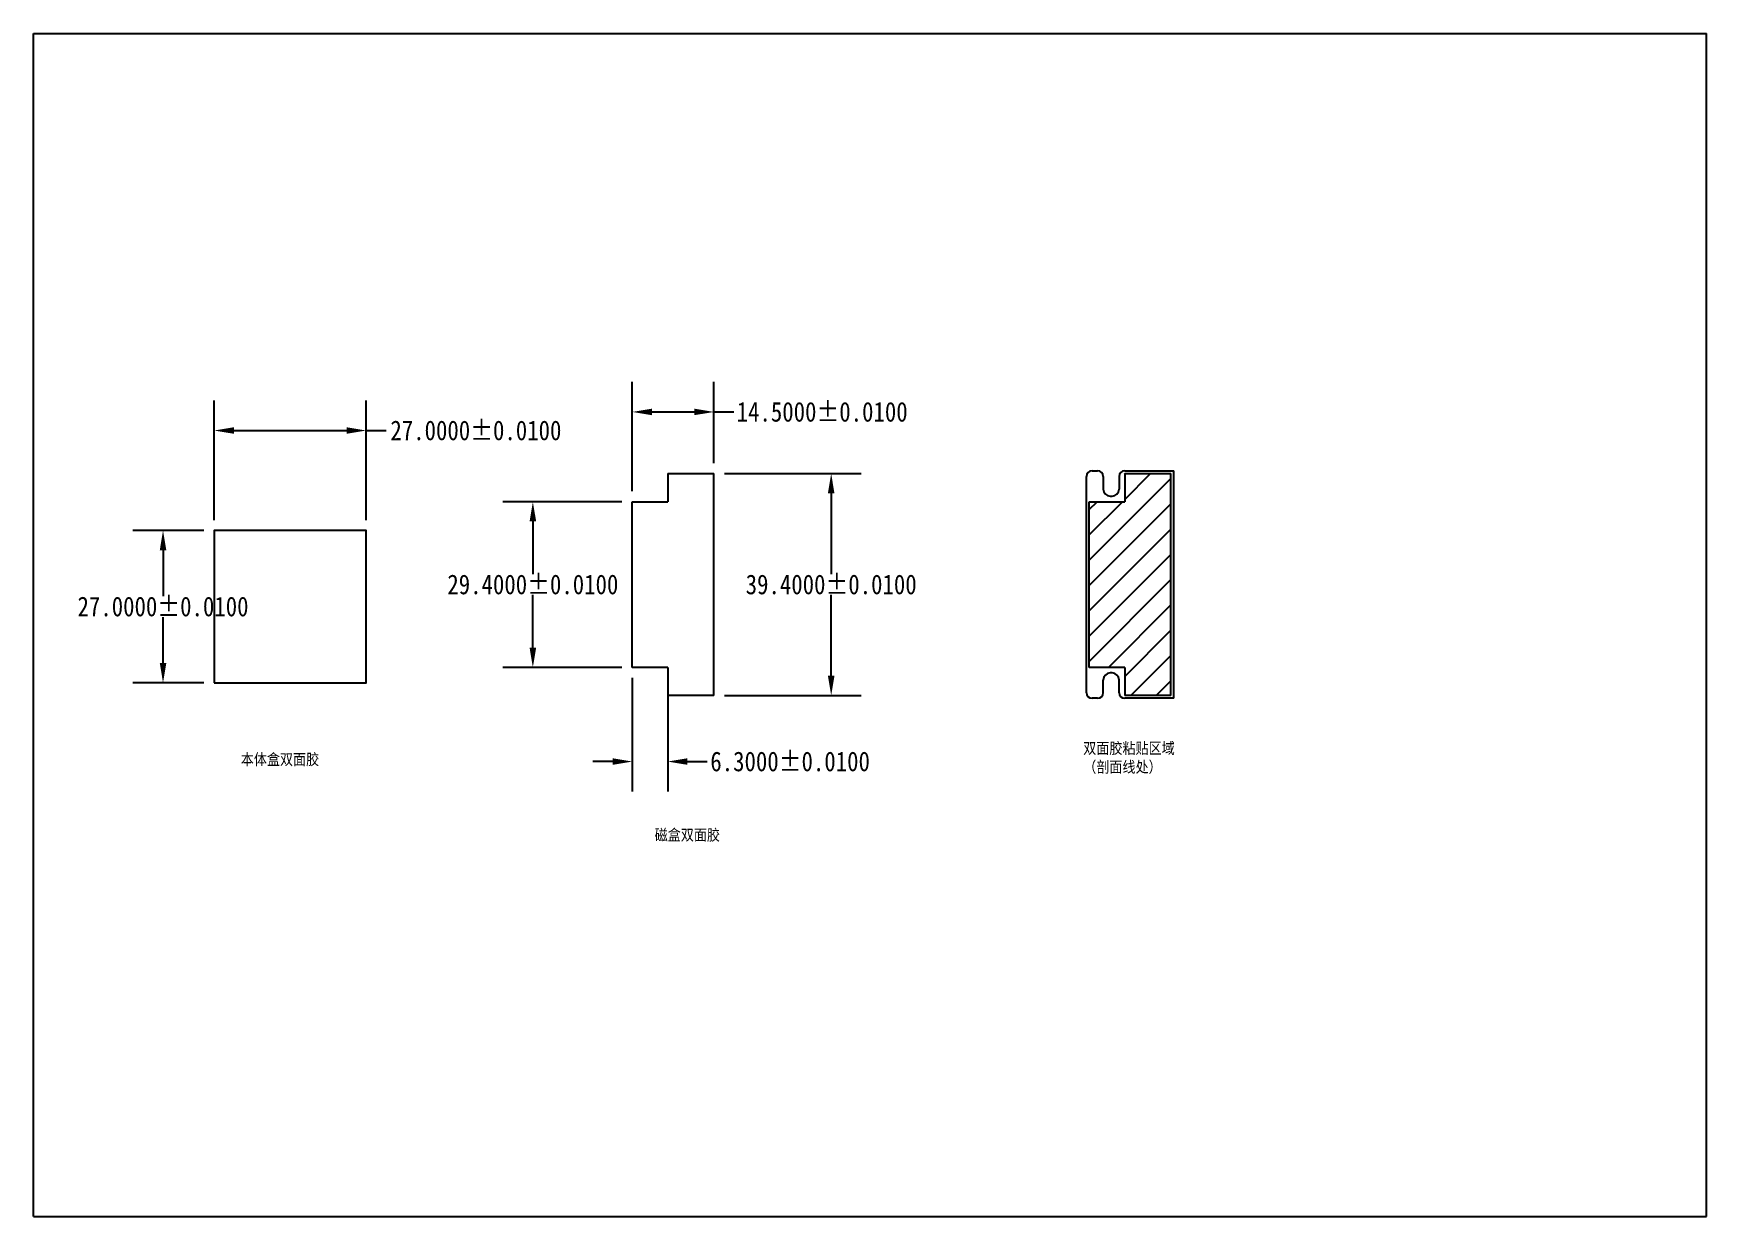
# Model space of a CAD drawing. Header units: millimetres. Extents: x 0 to 297, y 0 to 210.
import ezdxf

# ---------------------------------------------------------------- set-up
doc = ezdxf.new("R2010")
doc.units = ezdxf.units.MM
doc.header["$LTSCALE"] = 16.335
doc.header["$PDMODE"] = 3
doc.header["$PDSIZE"] = 8
doc.linetypes.add('HIDDEN', pattern=[0.2, 0.1, -0.1])
doc.layers.get('0').update_dxf_attribs({"linetype": 'CONTINUOUS'})
doc.layers.get('Defpoints').update_dxf_attribs({"linetype": 'CONTINUOUS'})
doc.layers.add('DEFAULT_2', color=8, linetype='HIDDEN')
doc.styles.get("Standard").update_dxf_attribs({"font": 'txt', "width": 0.85})
doc.dimstyles.get("Standard").update_dxf_attribs({"dimtxt": 3.5, "dimasz": 3.5, "dimexe": 0.18, "dimexo": 0.0625, "dimgap": 0.09, "dimtad": 1, "dimdsep": 46, "dimtxsty": 'Standard', "dimcen": 0.09, "dimadec": 0, "dimazin": 0, "dimtol": 1, "dimtp": 0.01, "dimtm": 0.01, "dimtfac": 1, "dimtofl": 0, "dimtmove": 0, "dimatfit": 3, "dimfxl": 0, "dimtolj": 1, "dimarcsym": 0})

# ---------------------------------------------------------------- blocks, each defined once
blk = doc.blocks.new('*D1')
at = {"color": 0, "lineweight": -2}
for p, q in [((106.3, 128.74), (106.3, 148.17)), ((120.8, 133.74), (120.8, 148.17)), ((109.8, 142.82), (117.3, 142.82)), ((120.8, 142.82), (124.3, 142.82))]:
    blk.add_line(p, q, dxfattribs=at)
at = {"color": 0}
for points in [[(109.8, 143.4), (109.8, 142.24), (106.3, 142.82)], [(117.3, 143.4), (117.3, 142.24), (120.8, 142.82)]]:
    blk.add_solid(points, dxfattribs=at)
at = {"layer": 'Defpoints', "color": 0}
for p in [(120.8, 142.82), (120.8, 131.88), (106.3, 126.88)]:
    blk.add_point(p, dxfattribs=at)
at = {"color": 0, "insert": (140.01, 142.82), "char_height": 3.5, "attachment_point": 5}
blk.add_mtext('\\A1;14.5000±0.0100', dxfattribs=at)
blk = doc.blocks.new('*D2')
at = {"color": 0, "lineweight": -2}
for p, q in [((104.45, 126.88), (83.31, 126.88)), ((88.65, 123.38), (88.65, 114.02)), ((88.65, 100.98), (88.65, 110.34)), ((104.45, 97.48), (83.31, 97.48))]:
    blk.add_line(p, q, dxfattribs=at)
at = {"color": 0}
for points in [[(88.07, 123.38), (89.24, 123.38), (88.65, 126.88)], [(88.07, 100.98), (89.24, 100.98), (88.65, 97.48)]]:
    blk.add_solid(points, dxfattribs=at)
at = {"layer": 'Defpoints', "color": 0}
for p in [(106.3, 126.88), (88.65, 97.48), (106.3, 97.48)]:
    blk.add_point(p, dxfattribs=at)
at = {"color": 0, "insert": (88.65, 112.18), "char_height": 3.5, "attachment_point": 5}
blk.add_mtext('\\A1;29.4000±0.0100', dxfattribs=at)
blk = doc.blocks.new('*D3')
at = {"color": 0, "lineweight": -2}
for p, q in [((122.66, 131.88), (146.95, 131.88)), ((141.61, 128.38), (141.61, 114.02)), ((141.61, 95.98), (141.61, 110.34)), ((122.66, 92.48), (146.95, 92.48))]:
    blk.add_line(p, q, dxfattribs=at)
at = {"color": 0}
for points in [[(141.03, 128.38), (142.19, 128.38), (141.61, 131.88)], [(141.03, 95.98), (142.19, 95.98), (141.61, 92.48)]]:
    blk.add_solid(points, dxfattribs=at)
at = {"layer": 'Defpoints', "color": 0}
for p in [(120.8, 131.88), (120.8, 92.48), (141.61, 92.48)]:
    blk.add_point(p, dxfattribs=at)
at = {"color": 0, "insert": (141.61, 112.18), "char_height": 3.5, "attachment_point": 5}
blk.add_mtext('\\A1;39.4000±0.0100', dxfattribs=at)
blk = doc.blocks.new('*D4')
at = {"color": 0, "lineweight": -2}
for p, q in [((106.3, 95.63), (106.3, 75.42)), ((112.6, 95.63), (112.6, 75.42)), ((102.8, 80.76), (99.3, 80.76)), ((116.1, 80.76), (119.6, 80.76))]:
    blk.add_line(p, q, dxfattribs=at)
at = {"color": 0}
for points in [[(102.8, 81.35), (102.8, 80.18), (106.3, 80.76)], [(116.1, 81.35), (116.1, 80.18), (112.6, 80.76)]]:
    blk.add_solid(points, dxfattribs=at)
at = {"layer": 'Defpoints', "color": 0}
for p in [(106.3, 97.48), (112.6, 97.48), (112.6, 80.76)]:
    blk.add_point(p, dxfattribs=at)
at = {"color": 0, "insert": (134.32, 80.76), "char_height": 3.5, "attachment_point": 5}
blk.add_mtext('\\A1;6.3000±0.0100', dxfattribs=at)
blk = doc.blocks.new('*D5')
at = {"color": 0, "lineweight": -2}
for p, q in [((32.09, 123.62), (32.09, 144.87)), ((59.09, 123.62), (59.09, 144.87)), ((35.59, 139.52), (55.59, 139.52)), ((59.09, 139.52), (62.59, 139.52))]:
    blk.add_line(p, q, dxfattribs=at)
at = {"color": 0}
for points in [[(35.59, 140.1), (35.59, 138.94), (32.09, 139.52)], [(55.59, 140.1), (55.59, 138.94), (59.09, 139.52)]]:
    blk.add_solid(points, dxfattribs=at)
at = {"layer": 'Defpoints', "color": 0}
for p in [(59.09, 139.52), (32.09, 121.76), (59.09, 121.76)]:
    blk.add_point(p, dxfattribs=at)
at = {"color": 0, "insert": (78.54, 139.52), "char_height": 3.5, "attachment_point": 5}
blk.add_mtext('\\A1;27.0000±0.0100', dxfattribs=at)
blk = doc.blocks.new('*D6')
at = {"color": 0, "lineweight": -2}
for p, q in [((30.23, 121.76), (17.66, 121.76)), ((23, 118.26), (23, 110.1)), ((23, 98.26), (23, 106.42)), ((30.23, 94.76), (17.66, 94.76))]:
    blk.add_line(p, q, dxfattribs=at)
at = {"color": 0}
for points in [[(22.42, 118.26), (23.59, 118.26), (23, 121.76)], [(22.42, 98.26), (23.59, 98.26), (23, 94.76)]]:
    blk.add_solid(points, dxfattribs=at)
at = {"layer": 'Defpoints', "color": 0}
for p in [(32.09, 121.76), (23, 94.76), (32.09, 94.76)]:
    blk.add_point(p, dxfattribs=at)
at = {"color": 0, "insert": (23, 108.26), "char_height": 3.5, "attachment_point": 5}
blk.add_mtext('\\A1;27.0000±0.0100', dxfattribs=at)

msp = doc.modelspace()

# ---------------------------------------------------------------- hatches: boundary and pattern name
h = msp.add_hatch()
h.set_pattern_fill('ANSI31', color=256, style=0)
h.set_pattern_definition([(45, (0, 36.8594), (-2.245064, 2.245064), [])])
h.paths.add_polyline_path([(193.71201, 126.88386), (187.41201, 126.88386), (187.41201, 97.48386), (193.71201, 97.48386), (193.71201, 92.48386), (201.91201, 92.48386), (201.91201, 131.88386), (193.71201, 131.88386)])

# ---------------------------------------------------------------- linework, layer by layer
at = {"color": 7, "linetype": 'Continuous'}
for p, q in [((0, 0), (0, 210)), ((0, 210), (297, 210)), ((297, 0), (297, 210)), ((112.6035, 131.88386), (120.8035, 131.88386)), ((120.8035, 92.48386), (120.8035, 131.88386)), ((186.91201, 92.98386), (186.91201, 131.38386)), ((187.91201, 132.38386), (188.91201, 132.38386)), ((189.91201, 131.38386), (189.91201, 129.13386)), ((192.71201, 131.38386), (192.71201, 129.13386)), ((193.71201, 132.38386), (202.41201, 132.38386)), ((193.71201, 131.88386), (201.91201, 131.88386)), ((201.91201, 92.48386), (201.91201, 131.88386)), ((202.41201, 91.98386), (202.41201, 132.38386)), ((106.3035, 126.88386), (112.6035, 126.88386)), ((106.3035, 97.48386), (106.3035, 126.88386)), ((187.41201, 97.48386), (187.41201, 126.88386)), ((187.41201, 126.88386), (193.71201, 126.88386)), ((112.6035, 97.48386), (106.3035, 97.48386)), ((193.71201, 97.48386), (187.41201, 97.48386)), ((189.91201, 92.98386), (189.91201, 95.23386)), ((191.46201, 96.48386), (191.16201, 96.48386)), ((192.71201, 92.98386), (192.71201, 95.23386)), ((120.8035, 92.48386), (112.6035, 92.48386)), ((201.91201, 92.48386), (193.71201, 92.48386)), ((188.91201, 91.98386), (187.91201, 91.98386)), ((202.41201, 91.98386), (193.71201, 91.98386)), ((0, 0), (297, 0))]:
    msp.add_line(p, q, dxfattribs=at)
for p, q in [((112.6035, 131.88386), (112.6035, 126.88386)), ((193.71201, 131.88386), (193.71201, 126.88386)), ((191.16201, 127.88386), (191.46201, 127.88386)), ((112.6035, 97.48386), (112.6035, 92.48386)), ((193.71201, 97.48386), (193.71201, 92.48386))]:
    msp.add_line(p, q)
msp.add_lwpolyline([(32.0857, 94.76036), (59.0857, 94.76036), (59.0857, 121.76036), (32.0857, 121.76036)], close=True)
for centre, radius, start, end in [((187.91201, 131.38386), 1, 90, 180), ((188.91201, 131.38386), 1, 0, 90), ((193.71201, 131.38386), 1, 90, 180), ((191.16201, 129.13386), 1.25, 180, 270), ((191.46201, 129.13386), 1.25, 270, 0), ((191.16201, 95.23386), 1.25, 90, 180), ((191.46201, 95.23386), 1.25, 0, 90), ((187.91201, 92.98386), 1, 180, 270), ((188.91201, 92.98386), 1, 270, 0), ((193.71201, 92.98386), 1, 180, 270)]:
    msp.add_arc(centre, radius, start, end, dxfattribs=at)
at = {"layer": 'DEFAULT_2', "color": 8, "linetype": 'HIDDEN'}
for p, q in [((189.91201, 95.23386), (189.87535, 95.23386)), ((191.16201, 96.48386), (191.16201, 96.52052)), ((191.46201, 96.48386), (191.46201, 96.52052)), ((192.71201, 95.23386), (192.74867, 95.23386)), ((186.94867, 92.98386), (186.91201, 92.98386)), ((189.87535, 92.98386), (189.91201, 92.98386)), ((192.71201, 92.98386), (192.74867, 92.98386)), ((187.91201, 92.02052), (187.91201, 91.98386)), ((188.91201, 92.02052), (188.91201, 91.98386)), ((193.71201, 91.98386), (193.71201, 92.02052))]:
    msp.add_line(p, q, dxfattribs=at)

# ---------------------------------------------------------------- texts
at = {"char_height": 2, "width": 20.0191177, "attachment_point": 1}
for s, insert in [('{\\fSimSun|b0|i0|c134|p54;双面胶粘贴区域（剖面线处）}', (186.36099, 84.13929)), ('{\\fSimSun|b0|i0|c134|p54;本体盒双面胶}', (36.79961, 82.15321)), ('{\\fSimSun|b0|i0|c134|p54;磁盒双面胶}', (110.27357, 68.74645))]:
    msp.add_mtext(s, dxfattribs=dict(at, insert=insert))

# ---------------------------------------------------------------- dimensions: what is measured, and where the dimension line sits
for base, p1, p2, picture, middle in [((120.8035, 142.8196), (106.3035, 126.88386), (120.8035, 131.88386), '*D1', (140.01225, 142.8196)), ((59.0857, 139.52057), (32.0857, 121.76036), (59.0857, 121.76036), '*D5', (78.54236, 139.52057)), ((112.6035, 80.76337), (106.3035, 97.48386), (112.6035, 97.48386), '*D4', (134.32058, 80.76337))]:
    dim = msp.add_linear_dim(base=base, p1=p1, p2=p2, dimstyle='Standard', override={"dimexe": 5.346, "dimexo": 1.85625, "dimtad": 0, "dimtih": 1, "dimtoh": 1, "dimdec": 4, "dimzin": 0, "dimcen": 2.673, "dimtdec": 4, "dimtzin": 0})
    dim.commit()
    dim.dimension.update_dxf_attribs({"geometry": picture, "text_midpoint": middle})
for base, p1, p2, picture, middle in [((141.60849, 92.48386), (120.8035, 131.88386), (120.8035, 92.48386), '*D3', (141.60849, 112.18386)), ((88.65325, 97.48386), (106.3035, 126.88386), (106.3035, 97.48386), '*D2', (88.65325, 112.18386)), ((23.00494, 94.76036), (32.0857, 121.76036), (32.0857, 94.76036), '*D6', (23.00494, 108.26036))]:
    dim = msp.add_linear_dim(base=base, p1=p1, p2=p2, angle=90, dimstyle='Standard', override={"dimexe": 5.346, "dimexo": 1.85625, "dimtad": 0, "dimtih": 1, "dimtoh": 1, "dimdec": 4, "dimzin": 0, "dimcen": 2.673, "dimtdec": 4, "dimtzin": 0})
    dim.commit()
    dim.dimension.update_dxf_attribs({"geometry": picture, "text_midpoint": middle})

doc.saveas('drawing.dxf')
